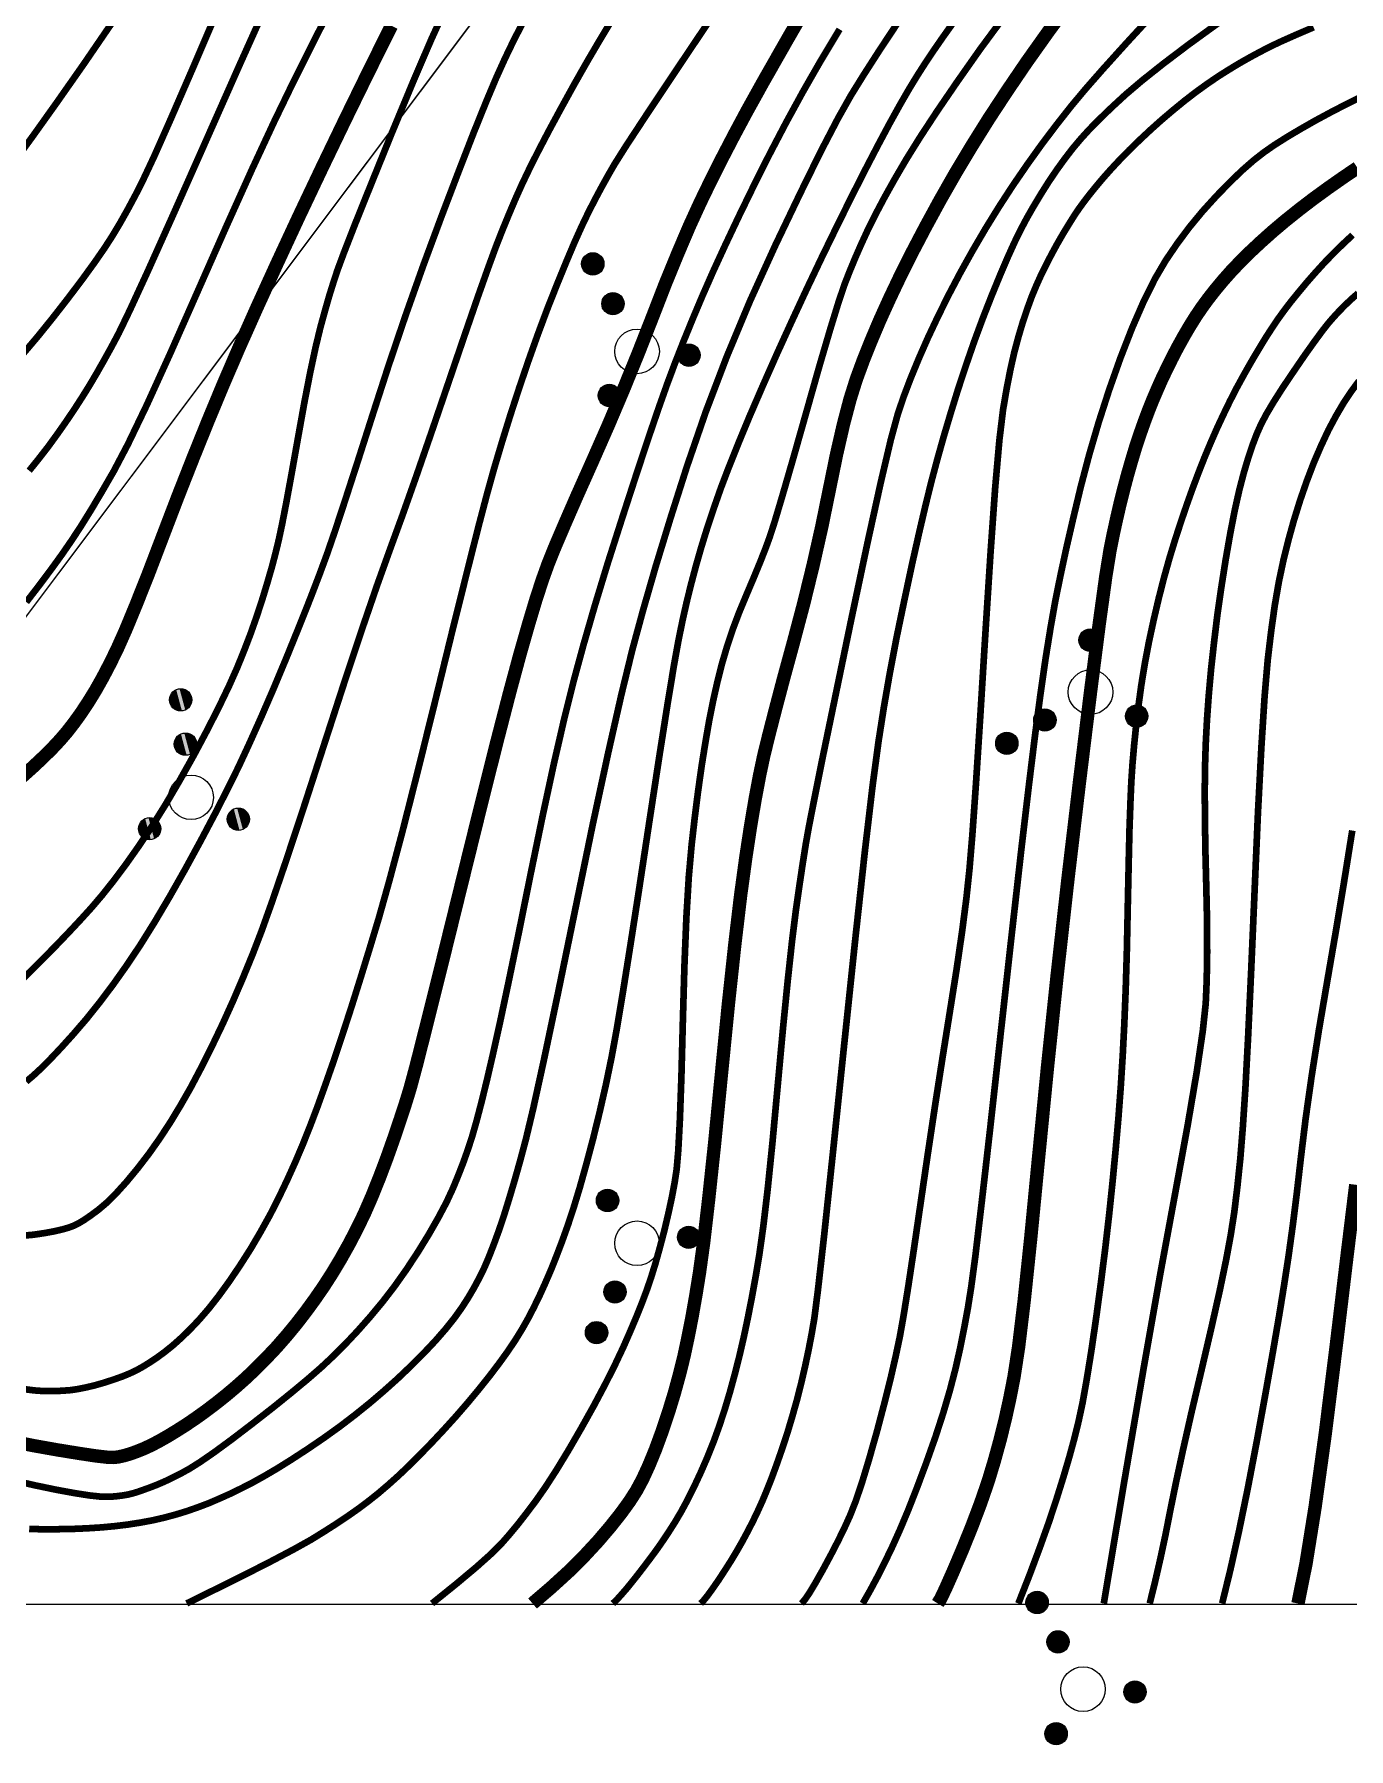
# Model space of a CAD drawing. Extents: x 396500 to 398250, y 1005980 to 1008200.
# Drawn here: x 398216.28 to 398231.02, y 1007798.37 to 1007817.6 of the extents above; entities that cross this region are included whole.
import ezdxf

# ---------------------------------------------------------------- set-up
doc = ezdxf.new("R2010")
doc.units = 0
doc.header["$LTSCALE"] = 0.5
doc.layers.get('0').update_dxf_attribs({"linetype": 'CONTINUOUS'})
doc.layers.add('ASSIST', color=7, linetype='CONTINUOUS', plot=False)
for name, color, linetype in [('DGX', 2, 'CONTINUOUS'), ('GXYZ', 2, 'CONTINUOUS'), ('ZBTZ', 3, 'CONTINUOUS')]:
    doc.layers.add(name, color=color, linetype=linetype)
doc.layers.add('绘图层', color=6, linetype='CONTINUOUS', lineweight=5)

# ---------------------------------------------------------------- blocks, each defined once
blk = doc.blocks.new('*U110')
at = {"linetype": 'Continuous'}
for points in [[(-0.238, 2.277), (-0.202, 2.053), (-0.202, 2.347)], [(-0.202, 2.347), (-0.147, 1.998), (-0.147, 2.402)], [(-0.147, 1.998), (-0.202, 2.347), (-0.202, 2.053)], [(-0.147, 2.402), (-0.077, 1.962), (-0.077, 2.438)], [(-0.077, 1.962), (-0.147, 2.402), (-0.147, 1.998)], [(-0.077, 2.438), (0, 1.95), (0, 2.45)], [(0, 1.95), (-0.077, 2.438), (-0.077, 1.962)], [(0, 2.45), (0.077, 1.962), (0.077, 2.438)], [(0.077, 1.962), (0, 2.45), (0, 1.95)], [(0.077, 2.438), (0.147, 1.998), (0.147, 2.402)], [(0.147, 1.998), (0.077, 2.438), (0.077, 1.962)], [(0.147, 2.402), (0.202, 2.053), (0.202, 2.347)], [(0.202, 2.053), (0.147, 2.402), (0.147, 1.998)], [(0.202, 2.347), (0.238, 2.123), (0.238, 2.277)], [(0.238, 2.123), (0.202, 2.347), (0.202, 2.053)], [(-0.25, 2.2), (-0.238, 2.123), (-0.238, 2.277)], [(-0.202, 2.053), (-0.238, 2.277), (-0.238, 2.123)], [(0.25, 2.2), (0.238, 2.277), (0.238, 2.123)]]:
    blk.add_solid(points, dxfattribs=at)
blk = doc.blocks.new('*U109')
at = {"linetype": 'Continuous'}
for points in [[(-0.25, 1.2), (-0.238, 1.123), (-0.238, 1.277)], [(-0.238, 1.277), (-0.202, 1.053), (-0.202, 1.347)], [(-0.202, 1.053), (-0.238, 1.277), (-0.238, 1.123)], [(-0.202, 1.347), (-0.147, 0.998), (-0.147, 1.402)], [(-0.147, 0.998), (-0.202, 1.347), (-0.202, 1.053)], [(-0.147, 1.402), (-0.077, 0.962), (-0.077, 1.438)], [(-0.077, 0.962), (-0.147, 1.402), (-0.147, 0.998)], [(-0.077, 1.438), (0, 0.95), (0, 1.45)], [(0, 0.95), (-0.077, 1.438), (-0.077, 0.962)], [(0, 1.45), (0.077, 0.962), (0.077, 1.438)], [(0.077, 0.962), (0, 1.45), (0, 0.95)], [(0.077, 1.438), (0.147, 0.998), (0.147, 1.402)], [(0.147, 0.998), (0.077, 1.438), (0.077, 0.962)], [(0.147, 1.402), (0.202, 1.053), (0.202, 1.347)], [(0.202, 1.053), (0.147, 1.402), (0.147, 0.998)], [(0.202, 1.347), (0.238, 1.123), (0.238, 1.277)], [(0.238, 1.123), (0.202, 1.347), (0.202, 1.053)], [(0.25, 1.2), (0.238, 1.277), (0.238, 1.123)]]:
    blk.add_solid(points, dxfattribs=at)
blk = doc.blocks.new('*U108')
at = {"linetype": 'Continuous'}
for points in [[(-1.147, -0.398), (-1.077, -0.838), (-1.077, -0.362)], [(-1.077, -0.362), (-1, -0.85), (-1, -0.35)], [(-1, -0.85), (-1.077, -0.362), (-1.077, -0.838)], [(-1, -0.35), (-0.923, -0.838), (-0.923, -0.362)], [(-0.923, -0.838), (-1, -0.35), (-1, -0.85)], [(-0.923, -0.362), (-0.853, -0.802), (-0.853, -0.398)], [(-0.853, -0.802), (-0.923, -0.362), (-0.923, -0.838)], [(-1.25, -0.6), (-1.238, -0.677), (-1.238, -0.523)], [(-1.238, -0.523), (-1.202, -0.747), (-1.202, -0.453)], [(-1.202, -0.747), (-1.238, -0.523), (-1.238, -0.677)], [(-1.202, -0.453), (-1.147, -0.802), (-1.147, -0.398)], [(-1.147, -0.802), (-1.202, -0.453), (-1.202, -0.747)], [(-1.077, -0.838), (-1.147, -0.398), (-1.147, -0.802)], [(-0.853, -0.398), (-0.798, -0.747), (-0.798, -0.453)], [(-0.798, -0.747), (-0.853, -0.398), (-0.853, -0.802)], [(-0.798, -0.453), (-0.762, -0.677), (-0.762, -0.523)], [(-0.762, -0.677), (-0.798, -0.453), (-0.798, -0.747)], [(-0.75, -0.6), (-0.762, -0.523), (-0.762, -0.677)]]:
    blk.add_solid(points, dxfattribs=at)
blk = doc.blocks.new('*U107')
at = {"linetype": 'Continuous'}
for points in [[(0.853, -0.398), (0.923, -0.838), (0.923, -0.362)], [(0.923, -0.362), (1, -0.85), (1, -0.35)], [(1, -0.85), (0.923, -0.362), (0.923, -0.838)], [(1, -0.35), (1.077, -0.838), (1.077, -0.362)], [(1.077, -0.838), (1, -0.35), (1, -0.85)], [(1.077, -0.362), (1.147, -0.802), (1.147, -0.398)], [(1.147, -0.802), (1.077, -0.362), (1.077, -0.838)], [(0.75, -0.6), (0.762, -0.677), (0.762, -0.523)], [(0.762, -0.523), (0.798, -0.747), (0.798, -0.453)], [(0.798, -0.747), (0.762, -0.523), (0.762, -0.677)], [(0.798, -0.453), (0.853, -0.802), (0.853, -0.398)], [(0.853, -0.802), (0.798, -0.453), (0.798, -0.747)], [(0.923, -0.838), (0.853, -0.398), (0.853, -0.802)], [(1.147, -0.398), (1.202, -0.747), (1.202, -0.453)], [(1.202, -0.747), (1.147, -0.398), (1.147, -0.802)], [(1.202, -0.453), (1.238, -0.677), (1.238, -0.523)], [(1.238, -0.677), (1.202, -0.453), (1.202, -0.747)], [(1.25, -0.6), (1.238, -0.523), (1.238, -0.677)]]:
    blk.add_solid(points, dxfattribs=at)
blk = doc.blocks.new('gc160')
for centre, radius in [((0, 2.2), 0.25), ((0, 1.2), 0.25), ((0, 0), 0.5), ((-1, -0.6), 0.25), ((1, -0.6), 0.25)]:
    blk.add_circle(centre, radius)
at = {"linetype": 'Continuous'}
for name in ['*U110', '*U109', '*U108', '*U107']:
    blk.add_blockref(name, (0, 0), dxfattribs=at)

msp = doc.modelspace()

# ---------------------------------------------------------------- linework, layer by layer
at = {"layer": 'ASSIST', "linetype": 'Continuous', "flags": 128}
msp.add_lwpolyline([(398207.876, 1007800), (398209.238, 1007801.816), (398249.85, 1007855.903)], dxfattribs=at)
at = {"layer": 'DGX', "color": 3, "linetype": 'Continuous', "lineweight": -2, "const_width": 0.15}
for points in [[(398225.07, 1007818.143), (398224.721, 1007817.538), (398224.454, 1007817.069), (398224.268, 1007816.734), (398224.126, 1007816.469), (398223.991, 1007816.209), (398223.863, 1007815.955), (398223.742, 1007815.705), (398223.621, 1007815.44), (398223.492, 1007815.137), (398223.353, 1007814.798), (398223.207, 1007814.421), (398223.051, 1007814.024), (398222.887, 1007813.621), (398222.714, 1007813.213), (398222.532, 1007812.8), (398222.361, 1007812.417), (398222.222, 1007812.098), (398222.114, 1007811.845), (398222.038, 1007811.656), (398221.973, 1007811.475), (398221.899, 1007811.247), (398221.816, 1007810.97), (398221.723, 1007810.644), (398221.608, 1007810.218), (398221.458, 1007809.638), (398221.274, 1007808.904), (398221.055, 1007808.017), (398220.842, 1007807.153), (398220.677, 1007806.493), (398220.561, 1007806.035), (398220.492, 1007805.779), (398220.442, 1007805.616), (398220.382, 1007805.432), (398220.313, 1007805.228), (398220.234, 1007805.005), (398220.149, 1007804.779), (398220.064, 1007804.568), (398219.979, 1007804.373), (398219.892, 1007804.194), (398219.804, 1007804.025), (398219.713, 1007803.863), (398219.619, 1007803.706), (398219.522, 1007803.555), (398219.422, 1007803.41), (398219.319, 1007803.269), (398219.214, 1007803.133), (398219.106, 1007803.002), (398218.996, 1007802.876), (398218.883, 1007802.756), (398218.769, 1007802.641), (398218.654, 1007802.531), (398218.537, 1007802.427), (398218.422, 1007802.33), (398218.306, 1007802.238), (398218.192, 1007802.152), (398218.08, 1007802.072), (398217.972, 1007801.999), (398217.868, 1007801.933), (398217.769, 1007801.873), (398217.674, 1007801.819), (398217.584, 1007801.772), (398217.499, 1007801.733), (398217.419, 1007801.701), (398217.344, 1007801.675), (398217.278, 1007801.656), (398217.219, 1007801.643), (398217.168, 1007801.637), (398217.093, 1007801.64), (398216.963, 1007801.655), (398216.778, 1007801.683), (398216.537, 1007801.722), (398216.267, 1007801.77), (398215.99, 1007801.825)], [(398227.913, 1007817.988), (398227.648, 1007817.627), (398227.405, 1007817.285), (398227.185, 1007816.961), (398226.98, 1007816.649), (398226.787, 1007816.34), (398226.604, 1007816.035), (398226.432, 1007815.733), (398226.272, 1007815.439), (398226.124, 1007815.157), (398225.989, 1007814.888), (398225.867, 1007814.631), (398225.756, 1007814.386), (398225.658, 1007814.154), (398225.571, 1007813.936), (398225.495, 1007813.73), (398225.424, 1007813.504), (398225.35, 1007813.223), (398225.273, 1007812.887), (398225.193, 1007812.496), (398225.107, 1007812.075), (398225.011, 1007811.648), (398224.905, 1007811.215), (398224.789, 1007810.777), (398224.677, 1007810.366), (398224.585, 1007810.017), (398224.511, 1007809.729), (398224.456, 1007809.504), (398224.41, 1007809.287), (398224.361, 1007809.026), (398224.309, 1007808.72), (398224.256, 1007808.371), (398224.197, 1007807.94), (398224.132, 1007807.391), (398224.06, 1007806.723), (398223.982, 1007805.938), (398223.906, 1007805.165), (398223.839, 1007804.536), (398223.783, 1007804.052), (398223.736, 1007803.711), (398223.694, 1007803.451), (398223.651, 1007803.207), (398223.606, 1007802.979), (398223.561, 1007802.768), (398223.51, 1007802.563), (398223.453, 1007802.355), (398223.388, 1007802.143), (398223.316, 1007801.928), (398223.241, 1007801.724), (398223.168, 1007801.546), (398223.098, 1007801.394), (398223.03, 1007801.267), (398222.952, 1007801.145), (398222.855, 1007801.011), (398222.737, 1007800.862), (398222.599, 1007800.7), (398222.442, 1007800.53), (398222.267, 1007800.356), (398222.074, 1007800.18), (398221.864, 1007800)], [(398220.282, 1007817.692), (398220.02, 1007817.164), (398219.759, 1007816.63), (398219.5, 1007816.092), (398219.242, 1007815.548), (398218.997, 1007815.021), (398218.774, 1007814.532), (398218.573, 1007814.081), (398218.395, 1007813.668), (398218.228, 1007813.266), (398218.06, 1007812.85), (398217.89, 1007812.418), (398217.719, 1007811.971), (398217.559, 1007811.552), (398217.42, 1007811.202), (398217.304, 1007810.921), (398217.21, 1007810.71), (398217.127, 1007810.54), (398217.045, 1007810.383), (398216.964, 1007810.239), (398216.883, 1007810.107), (398216.803, 1007809.986), (398216.723, 1007809.875), (398216.644, 1007809.773), (398216.565, 1007809.681), (398216.479, 1007809.589), (398216.376, 1007809.487), (398216.258, 1007809.376), (398216.123, 1007809.255)], [(398231.113, 1007816.098), (398230.956, 1007815.992), (398230.786, 1007815.873), (398230.616, 1007815.749), (398230.455, 1007815.626), (398230.304, 1007815.505), (398230.162, 1007815.385), (398230.031, 1007815.268), (398229.909, 1007815.154), (398229.798, 1007815.044), (398229.697, 1007814.938), (398229.605, 1007814.834), (398229.519, 1007814.731), (398229.44, 1007814.63), (398229.367, 1007814.53), (398229.298, 1007814.428), (398229.23, 1007814.319), (398229.163, 1007814.204), (398229.096, 1007814.083), (398229.032, 1007813.96), (398228.973, 1007813.84), (398228.917, 1007813.723), (398228.867, 1007813.61), (398228.818, 1007813.495), (398228.769, 1007813.373), (398228.721, 1007813.244), (398228.673, 1007813.108), (398228.626, 1007812.966), (398228.581, 1007812.816), (398228.536, 1007812.66), (398228.493, 1007812.498), (398228.451, 1007812.33), (398228.412, 1007812.16), (398228.374, 1007811.987), (398228.339, 1007811.811), (398228.291, 1007811.515), (398228.218, 1007810.985), (398228.12, 1007810.219), (398227.997, 1007809.218), (398227.866, 1007808.115), (398227.746, 1007807.045), (398227.637, 1007806.008), (398227.538, 1007805.004), (398227.451, 1007804.109), (398227.377, 1007803.401), (398227.314, 1007802.879), (398227.263, 1007802.544), (398227.216, 1007802.303), (398227.164, 1007802.066), (398227.106, 1007801.833), (398227.043, 1007801.603), (398226.972, 1007801.368), (398226.887, 1007801.122), (398226.79, 1007800.865), (398226.681, 1007800.596), (398226.577, 1007800.352), (398226.497, 1007800.172), (398226.441, 1007800.054), (398226.408, 1007800)], [(398231.094, 1007804.695), (398230.998, 1007803.912), (398230.878, 1007802.914), (398230.752, 1007801.902), (398230.638, 1007801.08), (398230.536, 1007800.446), (398230.446, 1007800)]]:
    msp.add_lwpolyline(points, dxfattribs=at)
at = {"layer": 'DGX', "linetype": 'Continuous', "const_width": 0.075}
for points in [[(398220.885, 1007817.88), (398220.729, 1007817.539), (398220.531, 1007817.078), (398220.29, 1007816.498), (398220.056, 1007815.92), (398219.875, 1007815.47), (398219.749, 1007815.146), (398219.676, 1007814.949), (398219.63, 1007814.809), (398219.582, 1007814.655), (398219.534, 1007814.486), (398219.484, 1007814.304), (398219.431, 1007814.084), (398219.371, 1007813.804), (398219.305, 1007813.464), (398219.233, 1007813.064), (398219.163, 1007812.671), (398219.104, 1007812.35), (398219.056, 1007812.103), (398219.019, 1007811.929), (398218.984, 1007811.784), (398218.942, 1007811.624), (398218.892, 1007811.451), (398218.835, 1007811.263), (398218.771, 1007811.068), (398218.703, 1007810.875), (398218.629, 1007810.682), (398218.551, 1007810.49), (398218.46, 1007810.286), (398218.349, 1007810.055), (398218.218, 1007809.797), (398218.067, 1007809.513), (398217.906, 1007809.226), (398217.75, 1007808.96), (398217.597, 1007808.715), (398217.447, 1007808.49), (398217.303, 1007808.286), (398217.166, 1007808.103), (398217.038, 1007807.942), (398216.918, 1007807.801), (398216.797, 1007807.668), (398216.668, 1007807.53), (398216.53, 1007807.386), (398216.383, 1007807.236), (398216.24, 1007807.094), (398216.113, 1007806.97)], [(398218.349, 1007817.902), (398218.046, 1007817.195), (398217.804, 1007816.638), (398217.623, 1007816.23), (398217.502, 1007815.972), (398217.413, 1007815.795), (398217.325, 1007815.631), (398217.24, 1007815.48), (398217.157, 1007815.341), (398217.065, 1007815.198), (398216.949, 1007815.031), (398216.812, 1007814.842), (398216.651, 1007814.629), (398216.481, 1007814.411), (398216.313, 1007814.203), (398216.146, 1007814.006)], [(398223.973, 1007817.935), (398223.508, 1007817.242), (398223.154, 1007816.711), (398222.911, 1007816.341), (398222.78, 1007816.133), (398222.706, 1007816.004), (398222.633, 1007815.872), (398222.561, 1007815.737), (398222.491, 1007815.6), (398222.417, 1007815.446), (398222.333, 1007815.259), (398222.24, 1007815.039), (398222.137, 1007814.787), (398222.029, 1007814.514), (398221.923, 1007814.23), (398221.818, 1007813.935), (398221.714, 1007813.629), (398221.614, 1007813.322), (398221.521, 1007813.022), (398221.434, 1007812.73), (398221.355, 1007812.446), (398221.262, 1007812.092), (398221.135, 1007811.59), (398220.973, 1007810.94), (398220.778, 1007810.143), (398220.578, 1007809.337), (398220.406, 1007808.659), (398220.26, 1007808.111), (398220.142, 1007807.691), (398220.037, 1007807.343), (398219.933, 1007807.006), (398219.831, 1007806.681), (398219.729, 1007806.368), (398219.631, 1007806.074), (398219.537, 1007805.806), (398219.45, 1007805.564), (398219.368, 1007805.348), (398219.287, 1007805.145), (398219.202, 1007804.945), (398219.113, 1007804.748), (398219.02, 1007804.553), (398218.922, 1007804.36), (398218.816, 1007804.169), (398218.704, 1007803.978), (398218.584, 1007803.79), (398218.463, 1007803.611), (398218.347, 1007803.451), (398218.235, 1007803.308), (398218.127, 1007803.183), (398218.024, 1007803.074), (398217.924, 1007802.977), (398217.829, 1007802.892), (398217.738, 1007802.819), (398217.652, 1007802.756), (398217.571, 1007802.702), (398217.495, 1007802.655), (398217.425, 1007802.616), (398217.351, 1007802.581), (398217.267, 1007802.546), (398217.171, 1007802.512), (398217.064, 1007802.477), (398216.956, 1007802.446), (398216.856, 1007802.422), (398216.765, 1007802.404), (398216.682, 1007802.392), (398216.602, 1007802.386), (398216.523, 1007802.382), (398216.443, 1007802.381), (398216.362, 1007802.383), (398216.277, 1007802.389), (398216.18, 1007802.401)], [(398218.871, 1007817.902), (398218.573, 1007817.238), (398218.203, 1007816.403), (398217.837, 1007815.578), (398217.552, 1007814.943), (398217.347, 1007814.498), (398217.224, 1007814.243), (398217.141, 1007814.087), (398217.059, 1007813.939), (398216.979, 1007813.798), (398216.9, 1007813.664), (398216.818, 1007813.532), (398216.731, 1007813.397), (398216.638, 1007813.259), (398216.538, 1007813.116), (398216.435, 1007812.974), (398216.328, 1007812.836), (398216.22, 1007812.702)], [(398227.2, 1007817.858), (398226.881, 1007817.426), (398226.623, 1007817.059), (398226.399, 1007816.731), (398226.21, 1007816.443), (398226.055, 1007816.194), (398225.925, 1007815.972), (398225.81, 1007815.766), (398225.71, 1007815.577), (398225.624, 1007815.404), (398225.549, 1007815.241), (398225.481, 1007815.086), (398225.419, 1007814.936), (398225.363, 1007814.793), (398225.297, 1007814.598), (398225.203, 1007814.293), (398225.081, 1007813.878), (398224.932, 1007813.352), (398224.784, 1007812.83), (398224.666, 1007812.423), (398224.579, 1007812.131), (398224.522, 1007811.955), (398224.475, 1007811.827), (398224.416, 1007811.677), (398224.346, 1007811.507), (398224.265, 1007811.316), (398224.182, 1007811.117), (398224.108, 1007810.921), (398224.044, 1007810.728), (398223.988, 1007810.538), (398223.938, 1007810.341), (398223.89, 1007810.128), (398223.844, 1007809.897), (398223.801, 1007809.649), (398223.759, 1007809.386), (398223.72, 1007809.108), (398223.683, 1007808.816), (398223.648, 1007808.51), (398223.616, 1007808.15), (398223.589, 1007807.698), (398223.567, 1007807.155), (398223.549, 1007806.519), (398223.533, 1007805.905), (398223.516, 1007805.425), (398223.498, 1007805.08), (398223.48, 1007804.87), (398223.457, 1007804.719), (398223.426, 1007804.554), (398223.387, 1007804.374), (398223.341, 1007804.179), (398223.29, 1007803.986), (398223.241, 1007803.81), (398223.192, 1007803.652), (398223.144, 1007803.512), (398223.092, 1007803.373), (398223.031, 1007803.221), (398222.961, 1007803.055), (398222.882, 1007802.875), (398222.789, 1007802.678), (398222.68, 1007802.461), (398222.554, 1007802.223), (398222.41, 1007801.965), (398222.264, 1007801.713), (398222.13, 1007801.493), (398222.008, 1007801.304), (398221.898, 1007801.147), (398221.796, 1007801.012), (398221.699, 1007800.887), (398221.605, 1007800.774), (398221.516, 1007800.672), (398221.402, 1007800.558), (398221.234, 1007800.408), (398221.012, 1007800.222), (398220.737, 1007800)], [(398228.839, 1007817.84), (398228.516, 1007817.489), (398228.258, 1007817.203), (398228.064, 1007816.982), (398227.902, 1007816.788), (398227.739, 1007816.581), (398227.575, 1007816.364), (398227.41, 1007816.134), (398227.248, 1007815.898), (398227.092, 1007815.658), (398226.942, 1007815.415), (398226.798, 1007815.169), (398226.661, 1007814.923), (398226.532, 1007814.678), (398226.411, 1007814.434), (398226.297, 1007814.192), (398226.194, 1007813.958), (398226.103, 1007813.737), (398226.024, 1007813.529), (398225.959, 1007813.336), (398225.881, 1007813.05), (398225.768, 1007812.569), (398225.619, 1007811.891), (398225.434, 1007811.017), (398225.253, 1007810.144), (398225.113, 1007809.468), (398225.017, 1007808.989), (398224.962, 1007808.708), (398224.927, 1007808.512), (398224.892, 1007808.29), (398224.855, 1007808.042), (398224.816, 1007807.769), (398224.774, 1007807.431), (398224.726, 1007806.991), (398224.672, 1007806.45), (398224.613, 1007805.808), (398224.554, 1007805.17), (398224.5, 1007804.642), (398224.451, 1007804.226), (398224.408, 1007803.92), (398224.367, 1007803.674), (398224.324, 1007803.437), (398224.279, 1007803.208), (398224.233, 1007802.989), (398224.184, 1007802.777), (398224.132, 1007802.572), (398224.078, 1007802.374), (398224.021, 1007802.183), (398223.96, 1007801.997), (398223.895, 1007801.816), (398223.824, 1007801.639), (398223.749, 1007801.467), (398223.673, 1007801.304), (398223.6, 1007801.158), (398223.529, 1007801.027), (398223.461, 1007800.912), (398223.393, 1007800.805), (398223.324, 1007800.701), (398223.252, 1007800.598), (398223.178, 1007800.498), (398223.106, 1007800.403), (398223.039, 1007800.316), (398222.977, 1007800.238), (398222.921, 1007800.169), (398222.87, 1007800.11), (398222.827, 1007800.062), (398222.792, 1007800.025), (398222.764, 1007800)], [(398216.01, 1007801.388), (398216.283, 1007801.325), (398216.524, 1007801.275), (398216.731, 1007801.237), (398216.899, 1007801.211), (398217.03, 1007801.197), (398217.124, 1007801.196), (398217.195, 1007801.202), (398217.261, 1007801.21), (398217.321, 1007801.22), (398217.375, 1007801.233), (398217.43, 1007801.249), (398217.493, 1007801.271), (398217.565, 1007801.297), (398217.646, 1007801.328), (398217.733, 1007801.365), (398217.823, 1007801.408), (398217.918, 1007801.456), (398218.016, 1007801.51), (398218.135, 1007801.585), (398218.293, 1007801.694), (398218.488, 1007801.837), (398218.721, 1007802.015), (398218.959, 1007802.201), (398219.167, 1007802.369), (398219.345, 1007802.517), (398219.494, 1007802.647), (398219.629, 1007802.773), (398219.765, 1007802.909), (398219.903, 1007803.056), (398220.042, 1007803.213), (398220.181, 1007803.38), (398220.317, 1007803.557), (398220.45, 1007803.745), (398220.581, 1007803.944), (398220.702, 1007804.141), (398220.807, 1007804.325), (398220.897, 1007804.495), (398220.97, 1007804.652), (398221.032, 1007804.802), (398221.089, 1007804.949), (398221.141, 1007805.096), (398221.188, 1007805.24), (398221.235, 1007805.405), (398221.289, 1007805.611), (398221.35, 1007805.858), (398221.417, 1007806.147), (398221.497, 1007806.506), (398221.594, 1007806.963), (398221.709, 1007807.518), (398221.841, 1007808.172), (398221.978, 1007808.836), (398222.104, 1007809.42), (398222.22, 1007809.924), (398222.326, 1007810.348), (398222.435, 1007810.749), (398222.561, 1007811.185), (398222.704, 1007811.655), (398222.865, 1007812.159), (398223.023, 1007812.645), (398223.16, 1007813.059), (398223.277, 1007813.402), (398223.373, 1007813.673), (398223.462, 1007813.911), (398223.558, 1007814.155), (398223.66, 1007814.405), (398223.768, 1007814.661), (398223.887, 1007814.932), (398224.023, 1007815.228), (398224.175, 1007815.55), (398224.344, 1007815.897), (398224.523, 1007816.254), (398224.706, 1007816.604), (398224.894, 1007816.948), (398225.087, 1007817.285), (398225.307, 1007817.651)], [(398217.154, 1007817.732), (398216.82, 1007817.244), (398216.519, 1007816.815), (398216.265, 1007816.459), (398216.06, 1007816.177)], [(398216.139, 1007804.123), (398216.271, 1007804.135), (398216.392, 1007804.153), (398216.5, 1007804.173), (398216.591, 1007804.194), (398216.664, 1007804.215), (398216.721, 1007804.236), (398216.775, 1007804.263), (398216.839, 1007804.302), (398216.913, 1007804.353), (398216.998, 1007804.416), (398217.093, 1007804.497), (398217.197, 1007804.601), (398217.311, 1007804.727), (398217.435, 1007804.877), (398217.562, 1007805.042), (398217.685, 1007805.216), (398217.804, 1007805.398), (398217.919, 1007805.588), (398218.034, 1007805.79), (398218.15, 1007806.01), (398218.268, 1007806.245), (398218.389, 1007806.498), (398218.507, 1007806.759), (398218.619, 1007807.02), (398218.726, 1007807.281), (398218.826, 1007807.541), (398218.942, 1007807.865), (398219.096, 1007808.315), (398219.287, 1007808.891), (398219.515, 1007809.594), (398219.747, 1007810.308), (398219.949, 1007810.916), (398220.122, 1007811.42), (398220.265, 1007811.818), (398220.402, 1007812.193), (398220.556, 1007812.628), (398220.727, 1007813.122), (398220.916, 1007813.675), (398221.098, 1007814.209), (398221.248, 1007814.644), (398221.367, 1007814.979), (398221.454, 1007815.216), (398221.526, 1007815.4), (398221.599, 1007815.577), (398221.671, 1007815.747), (398221.744, 1007815.91), (398221.827, 1007816.084), (398221.928, 1007816.285), (398222.048, 1007816.515), (398222.187, 1007816.772), (398222.333, 1007817.037), (398222.475, 1007817.287), (398222.613, 1007817.522), (398222.746, 1007817.743)], [(398216.187, 1007805.852), (398216.268, 1007805.921), (398216.356, 1007806.002), (398216.461, 1007806.108), (398216.582, 1007806.236), (398216.72, 1007806.389), (398216.866, 1007806.559), (398217.013, 1007806.743), (398217.162, 1007806.941), (398217.312, 1007807.153), (398217.467, 1007807.385), (398217.628, 1007807.643), (398217.796, 1007807.927), (398217.972, 1007808.238), (398218.143, 1007808.552), (398218.299, 1007808.847), (398218.44, 1007809.123), (398218.567, 1007809.38), (398218.689, 1007809.643), (398218.82, 1007809.935), (398218.959, 1007810.256), (398219.106, 1007810.608), (398219.247, 1007810.955), (398219.37, 1007811.264), (398219.474, 1007811.535), (398219.56, 1007811.768), (398219.649, 1007812.026), (398219.763, 1007812.371), (398219.903, 1007812.803), (398220.069, 1007813.322), (398220.251, 1007813.884), (398220.44, 1007814.442), (398220.637, 1007814.998), (398220.842, 1007815.551), (398221.037, 1007816.062), (398221.203, 1007816.49), (398221.343, 1007816.837), (398221.454, 1007817.101), (398221.554, 1007817.322), (398221.658, 1007817.538), (398221.767, 1007817.748)], [(398219.523, 1007817.738), (398219.363, 1007817.422), (398219.18, 1007817.056), (398218.967, 1007816.616), (398218.718, 1007816.08), (398218.434, 1007815.449), (398218.113, 1007814.721), (398217.8, 1007814.013), (398217.539, 1007813.439), (398217.328, 1007813), (398217.168, 1007812.696), (398217.038, 1007812.471), (398216.916, 1007812.266), (398216.802, 1007812.082), (398216.695, 1007811.919), (398216.587, 1007811.762), (398216.466, 1007811.595), (398216.333, 1007811.417), (398216.188, 1007811.229)], [(398225.976, 1007817.751), (398225.759, 1007817.424), (398225.579, 1007817.144), (398225.435, 1007816.912), (398225.288, 1007816.651), (398225.097, 1007816.284), (398224.864, 1007815.81), (398224.587, 1007815.231), (398224.301, 1007814.602), (398224.041, 1007813.979), (398223.806, 1007813.362), (398223.596, 1007812.752), (398223.41, 1007812.168), (398223.245, 1007811.629), (398223.103, 1007811.137), (398222.982, 1007810.691), (398222.86, 1007810.191), (398222.712, 1007809.537), (398222.538, 1007808.731), (398222.34, 1007807.77), (398222.147, 1007806.833), (398221.991, 1007806.093), (398221.872, 1007805.552), (398221.79, 1007805.208), (398221.727, 1007804.971), (398221.665, 1007804.751), (398221.604, 1007804.546), (398221.545, 1007804.356), (398221.487, 1007804.183), (398221.43, 1007804.028), (398221.376, 1007803.889), (398221.324, 1007803.767), (398221.269, 1007803.654), (398221.209, 1007803.542), (398221.143, 1007803.429), (398221.071, 1007803.317), (398220.988, 1007803.201), (398220.889, 1007803.077), (398220.774, 1007802.945), (398220.642, 1007802.805), (398220.499, 1007802.662), (398220.351, 1007802.521), (398220.197, 1007802.383), (398220.039, 1007802.248), (398219.874, 1007802.115), (398219.704, 1007801.985), (398219.527, 1007801.858), (398219.344, 1007801.733), (398219.166, 1007801.617), (398219.003, 1007801.515), (398218.855, 1007801.428), (398218.722, 1007801.354), (398218.597, 1007801.29), (398218.474, 1007801.23), (398218.351, 1007801.175), (398218.23, 1007801.123), (398218.108, 1007801.077), (398217.985, 1007801.034), (398217.86, 1007800.996), (398217.733, 1007800.962), (398217.603, 1007800.932), (398217.468, 1007800.907), (398217.327, 1007800.885), (398217.181, 1007800.867), (398217.03, 1007800.853), (398216.875, 1007800.843), (398216.715, 1007800.836), (398216.551, 1007800.833), (398216.385, 1007800.832), (398216.22, 1007800.835)], [(398217.986, 1007800), (398218.487, 1007800.247), (398218.887, 1007800.449), (398219.185, 1007800.606), (398219.382, 1007800.716), (398219.524, 1007800.804), (398219.659, 1007800.89), (398219.785, 1007800.974), (398219.902, 1007801.056), (398220.016, 1007801.141), (398220.131, 1007801.232), (398220.247, 1007801.331), (398220.364, 1007801.436), (398220.484, 1007801.55), (398220.608, 1007801.674), (398220.737, 1007801.807), (398220.871, 1007801.95), (398221.005, 1007802.098), (398221.134, 1007802.247), (398221.258, 1007802.396), (398221.378, 1007802.546), (398221.489, 1007802.692), (398221.587, 1007802.828), (398221.672, 1007802.955), (398221.744, 1007803.072), (398221.81, 1007803.188), (398221.875, 1007803.313), (398221.94, 1007803.446), (398222.004, 1007803.587), (398222.069, 1007803.737), (398222.132, 1007803.895), (398222.196, 1007804.063), (398222.259, 1007804.239), (398222.324, 1007804.435), (398222.393, 1007804.662), (398222.465, 1007804.919), (398222.542, 1007805.208), (398222.617, 1007805.513), (398222.687, 1007805.82), (398222.751, 1007806.129), (398222.808, 1007806.44), (398222.871, 1007806.817), (398222.952, 1007807.323), (398223.051, 1007807.959), (398223.167, 1007808.724), (398223.282, 1007809.477), (398223.376, 1007810.074), (398223.449, 1007810.517), (398223.501, 1007810.804), (398223.544, 1007811.014), (398223.591, 1007811.225), (398223.643, 1007811.435), (398223.699, 1007811.646), (398223.76, 1007811.858), (398223.826, 1007812.071), (398223.898, 1007812.286), (398223.974, 1007812.503), (398224.063, 1007812.737), (398224.171, 1007813.007), (398224.298, 1007813.313), (398224.445, 1007813.653), (398224.604, 1007814.012), (398224.768, 1007814.372), (398224.936, 1007814.734), (398225.109, 1007815.098), (398225.28, 1007815.449), (398225.441, 1007815.774), (398225.593, 1007816.074), (398225.735, 1007816.347), (398225.865, 1007816.591), (398225.983, 1007816.804), (398226.087, 1007816.984), (398226.178, 1007817.133), (398226.265, 1007817.269), (398226.359, 1007817.41), (398226.46, 1007817.556), (398226.568, 1007817.708)], [(398229.552, 1007817.721), (398229.218, 1007817.479), (398228.934, 1007817.264), (398228.7, 1007817.078), (398228.514, 1007816.92), (398228.362, 1007816.78), (398228.228, 1007816.651), (398228.111, 1007816.533), (398228.012, 1007816.424), (398227.921, 1007816.316), (398227.831, 1007816.199), (398227.74, 1007816.073), (398227.649, 1007815.938), (398227.562, 1007815.8), (398227.481, 1007815.665), (398227.406, 1007815.534), (398227.338, 1007815.406), (398227.269, 1007815.265), (398227.191, 1007815.093), (398227.105, 1007814.892), (398227.01, 1007814.66), (398226.912, 1007814.41), (398226.817, 1007814.153), (398226.725, 1007813.887), (398226.635, 1007813.615), (398226.551, 1007813.343), (398226.473, 1007813.081), (398226.402, 1007812.828), (398226.337, 1007812.584), (398226.272, 1007812.321), (398226.2, 1007812.013), (398226.12, 1007811.658), (398226.034, 1007811.256), (398225.947, 1007810.838), (398225.87, 1007810.434), (398225.802, 1007810.043), (398225.743, 1007809.665), (398225.677, 1007809.172), (398225.59, 1007808.434), (398225.483, 1007807.453), (398225.354, 1007806.228), (398225.229, 1007805.028), (398225.133, 1007804.124), (398225.064, 1007803.515), (398225.024, 1007803.201), (398224.995, 1007803.031), (398224.961, 1007802.853), (398224.922, 1007802.669), (398224.878, 1007802.477), (398224.829, 1007802.284), (398224.776, 1007802.096), (398224.721, 1007801.912), (398224.662, 1007801.733), (398224.603, 1007801.564), (398224.547, 1007801.411), (398224.492, 1007801.272), (398224.441, 1007801.149), (398224.389, 1007801.035), (398224.335, 1007800.922), (398224.278, 1007800.811), (398224.219, 1007800.701), (398224.157, 1007800.592), (398224.091, 1007800.482), (398224.021, 1007800.372), (398223.948, 1007800.26), (398223.879, 1007800.161), (398223.823, 1007800.084), (398223.779, 1007800.03), (398223.748, 1007800)], [(398230.621, 1007817.674), (398230.425, 1007817.59), (398230.263, 1007817.518), (398230.134, 1007817.457), (398230.022, 1007817.399), (398229.907, 1007817.337), (398229.789, 1007817.27), (398229.67, 1007817.198), (398229.548, 1007817.121), (398229.424, 1007817.036), (398229.298, 1007816.945), (398229.171, 1007816.847), (398229.044, 1007816.743), (398228.918, 1007816.636), (398228.795, 1007816.526), (398228.673, 1007816.412), (398228.556, 1007816.298), (398228.449, 1007816.189), (398228.352, 1007816.085), (398228.263, 1007815.985), (398228.183, 1007815.89), (398228.111, 1007815.801), (398228.047, 1007815.718), (398227.991, 1007815.641), (398227.937, 1007815.561), (398227.879, 1007815.468), (398227.816, 1007815.365), (398227.749, 1007815.249), (398227.683, 1007815.128), (398227.621, 1007815.008), (398227.563, 1007814.89), (398227.51, 1007814.772), (398227.459, 1007814.649), (398227.41, 1007814.514), (398227.36, 1007814.365), (398227.312, 1007814.204), (398227.265, 1007814.028), (398227.221, 1007813.832), (398227.179, 1007813.617), (398227.139, 1007813.383), (398227.098, 1007813.042), (398227.051, 1007812.508), (398226.999, 1007811.779), (398226.94, 1007810.857), (398226.883, 1007809.928), (398226.835, 1007809.181), (398226.795, 1007808.616), (398226.763, 1007808.233), (398226.729, 1007807.913), (398226.681, 1007807.54), (398226.619, 1007807.114), (398226.543, 1007806.635), (398226.461, 1007806.122), (398226.379, 1007805.596), (398226.298, 1007805.056), (398226.217, 1007804.502), (398226.142, 1007803.988), (398226.078, 1007803.564), (398226.025, 1007803.232), (398225.982, 1007802.991), (398225.937, 1007802.778), (398225.88, 1007802.529), (398225.809, 1007802.246), (398225.725, 1007801.927), (398225.637, 1007801.617), (398225.558, 1007801.356), (398225.487, 1007801.146), (398225.424, 1007800.986), (398225.361, 1007800.847), (398225.289, 1007800.7), (398225.209, 1007800.545), (398225.121, 1007800.381), (398225.036, 1007800.231), (398224.968, 1007800.117), (398224.915, 1007800.04), (398224.879, 1007800)], [(398231.058, 1007815.344), (398230.952, 1007815.245), (398230.847, 1007815.142), (398230.744, 1007815.036), (398230.643, 1007814.925), (398230.543, 1007814.811), (398230.449, 1007814.698), (398230.363, 1007814.592), (398230.287, 1007814.492), (398230.22, 1007814.399), (398230.154, 1007814.301), (398230.083, 1007814.191), (398230.007, 1007814.066), (398229.924, 1007813.926), (398229.841, 1007813.78), (398229.76, 1007813.632), (398229.683, 1007813.482), (398229.61, 1007813.331), (398229.538, 1007813.177), (398229.468, 1007813.017), (398229.398, 1007812.85), (398229.33, 1007812.677), (398229.263, 1007812.499), (398229.197, 1007812.314), (398229.132, 1007812.123), (398229.068, 1007811.926), (398229.005, 1007811.72), (398228.944, 1007811.502), (398228.885, 1007811.271), (398228.828, 1007811.028), (398228.775, 1007810.782), (398228.729, 1007810.539), (398228.69, 1007810.301), (398228.658, 1007810.067), (398228.631, 1007809.84), (398228.609, 1007809.624), (398228.591, 1007809.418), (398228.578, 1007809.222), (398228.568, 1007808.992), (398228.557, 1007808.682), (398228.548, 1007808.293), (398228.538, 1007807.824), (398228.528, 1007807.338), (398228.515, 1007806.895), (398228.499, 1007806.497), (398228.481, 1007806.142), (398228.46, 1007805.804), (398228.434, 1007805.457), (398228.403, 1007805.101), (398228.368, 1007804.735), (398228.329, 1007804.361), (398228.285, 1007803.98), (398228.236, 1007803.593), (398228.183, 1007803.2), (398228.129, 1007802.83), (398228.078, 1007802.514), (398228.031, 1007802.25), (398227.986, 1007802.041), (398227.939, 1007801.85), (398227.882, 1007801.641), (398227.815, 1007801.414), (398227.739, 1007801.171), (398227.652, 1007800.908), (398227.551, 1007800.626), (398227.438, 1007800.323), (398227.311, 1007800)], [(398228.269, 1007800), (398228.505, 1007801.406), (398228.717, 1007802.645), (398228.906, 1007803.716), (398229.073, 1007804.619), (398229.21, 1007805.366), (398229.312, 1007805.966), (398229.379, 1007806.421), (398229.412, 1007806.729), (398229.423, 1007806.988), (398229.428, 1007807.293), (398229.427, 1007807.645), (398229.418, 1007808.043), (398229.408, 1007808.443), (398229.403, 1007808.8), (398229.401, 1007809.114), (398229.404, 1007809.385), (398229.412, 1007809.641), (398229.426, 1007809.908), (398229.446, 1007810.187), (398229.472, 1007810.478), (398229.505, 1007810.777), (398229.542, 1007811.081), (398229.586, 1007811.389), (398229.635, 1007811.701), (398229.687, 1007811.999), (398229.738, 1007812.261), (398229.789, 1007812.488), (398229.839, 1007812.679), (398229.888, 1007812.844), (398229.937, 1007812.99), (398229.985, 1007813.116), (398230.033, 1007813.224), (398230.091, 1007813.334), (398230.172, 1007813.471), (398230.275, 1007813.633), (398230.401, 1007813.82), (398230.527, 1007814.004), (398230.634, 1007814.154), (398230.721, 1007814.272), (398230.787, 1007814.356), (398230.846, 1007814.424), (398230.909, 1007814.492), (398230.976, 1007814.56), (398231.047, 1007814.627), (398231.12, 1007814.691)], [(398231.131, 1007813.708), (398231.046, 1007813.594), (398230.96, 1007813.465), (398230.874, 1007813.319), (398230.788, 1007813.158), (398230.705, 1007812.981), (398230.623, 1007812.79), (398230.544, 1007812.583), (398230.469, 1007812.366), (398230.401, 1007812.147), (398230.339, 1007811.924), (398230.283, 1007811.698), (398230.232, 1007811.457), (398230.186, 1007811.191), (398230.145, 1007810.898), (398230.107, 1007810.58), (398230.072, 1007810.17), (398230.036, 1007809.603), (398229.998, 1007808.878), (398229.96, 1007807.995), (398229.922, 1007807.108), (398229.888, 1007806.37), (398229.857, 1007805.782), (398229.828, 1007805.342), (398229.8, 1007804.993), (398229.767, 1007804.675), (398229.732, 1007804.387), (398229.692, 1007804.13), (398229.641, 1007803.855), (398229.57, 1007803.513), (398229.478, 1007803.103), (398229.367, 1007802.627), (398229.253, 1007802.145), (398229.157, 1007801.721), (398229.078, 1007801.355), (398229.015, 1007801.046), (398228.961, 1007800.771), (398228.904, 1007800.505), (398228.845, 1007800.248), (398228.784, 1007800)], [(398231.055, 1007808.667), (398230.97, 1007808.135), (398230.878, 1007807.579), (398230.778, 1007806.999), (398230.681, 1007806.431), (398230.599, 1007805.91), (398230.532, 1007805.436), (398230.48, 1007805.009), (398230.435, 1007804.617), (398230.389, 1007804.247), (398230.341, 1007803.899), (398230.291, 1007803.573), (398230.235, 1007803.227), (398230.165, 1007802.821), (398230.082, 1007802.354), (398229.986, 1007801.827), (398229.884, 1007801.294), (398229.785, 1007800.812), (398229.689, 1007800.381), (398229.596, 1007800)]]:
    msp.add_lwpolyline(points, dxfattribs=at)
at = {"layer": 'DGX', "linetype": 'Continuous', "const_width": 0.075, "flags": 128}
msp.add_lwpolyline([(398231.205, 1007816.918), (398231.013, 1007816.824), (398230.825, 1007816.727), (398230.641, 1007816.628), (398230.469, 1007816.53), (398230.315, 1007816.438), (398230.179, 1007816.352), (398230.063, 1007816.271), (398229.949, 1007816.182), (398229.822, 1007816.071), (398229.683, 1007815.937), (398229.53, 1007815.78), (398229.375, 1007815.609), (398229.229, 1007815.432), (398229.093, 1007815.25), (398228.965, 1007815.062), (398228.841, 1007814.851), (398228.715, 1007814.597), (398228.586, 1007814.301), (398228.454, 1007813.962), (398228.327, 1007813.602), (398228.211, 1007813.242), (398228.105, 1007812.88), (398228.01, 1007812.519), (398227.926, 1007812.167), (398227.85, 1007811.838), (398227.784, 1007811.531), (398227.726, 1007811.246), (398227.673, 1007810.947), (398227.617, 1007810.6), (398227.56, 1007810.204), (398227.501, 1007809.759), (398227.432, 1007809.198), (398227.344, 1007808.453), (398227.239, 1007807.523), (398227.115, 1007806.41), (398226.995, 1007805.327), (398226.899, 1007804.488), (398226.829, 1007803.895), (398226.782, 1007803.546), (398226.746, 1007803.319), (398226.704, 1007803.091), (398226.658, 1007802.862), (398226.606, 1007802.631), (398226.544, 1007802.392), (398226.469, 1007802.137), (398226.381, 1007801.866), (398226.279, 1007801.578), (398226.174, 1007801.297), (398226.076, 1007801.047), (398225.984, 1007800.828), (398225.899, 1007800.639), (398225.817, 1007800.469), (398225.735, 1007800.306), (398225.651, 1007800.149), (398225.566, 1007800)], dxfattribs=at)
at = {"layer": 'GXYZ', "linetype": 'Continuous'}
msp.add_line((398210.439, 1007803.415), (398248.649, 1007854.304), dxfattribs=at)
at = {"layer": '绘图层', "linetype": 'Continuous', "flags": 128}
msp.add_lwpolyline([(397850.03, 1008199.993), (397850.03, 1007799.993), (398250.03, 1007799.993), (398250.03, 1008199.993)], close=True, dxfattribs=at)

# ---------------------------------------------------------------- block references
at = {"layer": 'ZBTZ', "linetype": 'Continuous', "yscale": 0.5}
for p, xscale, rotation in [((398223.036, 1007814.039), 0.4999999999617115, 26.82393871677209), ((398228.12, 1007810.219, 65), 0.5000000000075594, 121.4685506734028), ((398218.036, 1007809.039), 0.5000000000020631, 6.09759819948316), ((398223.036, 1007804.039), 0.49999999997182, 155.598620563438), ((398228.036, 1007799.039), 0.4999999999609928, 27.90612506199053)]:
    msp.add_blockref('gc160', p, dxfattribs=dict(at, xscale=xscale, rotation=rotation))

doc.saveas('drawing.dxf')
